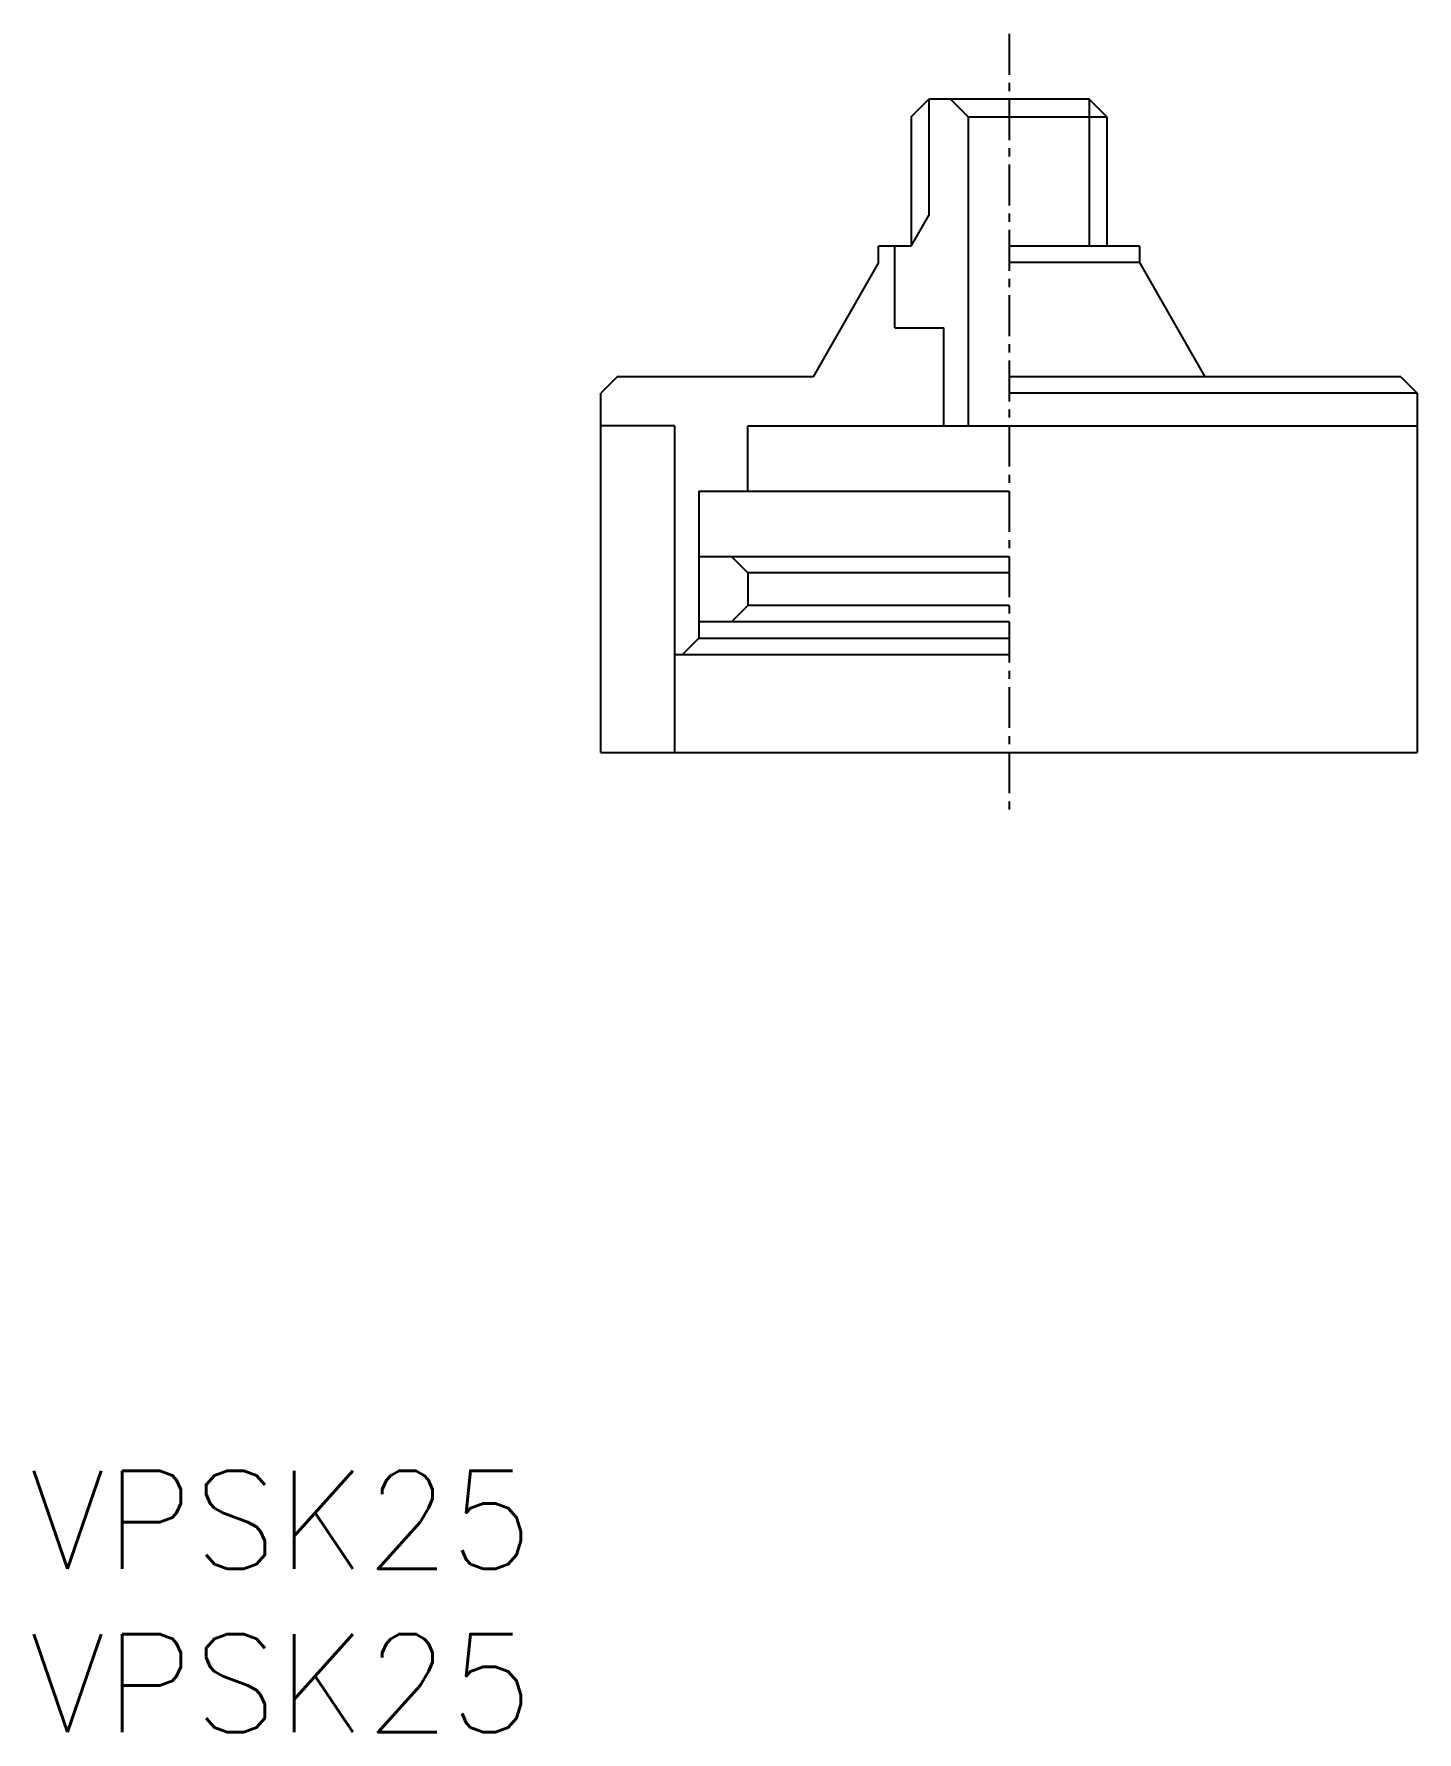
# Model space of a CAD drawing. Extents: x 0.1 to 42.5, y 0 to 52.
import ezdxf

# ---------------------------------------------------------------- set-up
doc = ezdxf.new("R2010")
doc.units = 0
doc.linetypes.add('CENTER', pattern=[2, 1.25, -0.25, 0.25, -0.25])
doc.layers.get('0').update_dxf_attribs({"linetype": 'CONTINUOUS'})
doc.layers.add('CENTER', color=1, linetype='CENTER')
doc.styles.get("Standard").update_dxf_attribs({"font": 'txt.shx'})

# ---------------------------------------------------------------- blocks, each defined once
blk = doc.blocks.new('*U11')
at = {"color": 7, "linetype": 'CONTINUOUS'}
blk.add_text('VPSK25', height=3, dxfattribs=at).set_placement((0, 0))
blk = doc.blocks.new('*U12')
at = {"color": 7, "linetype": 'CONTINUOUS'}
blk.add_text('VPSK25', height=3, dxfattribs=at).set_placement((0, 5))

msp = doc.modelspace()

# ---------------------------------------------------------------- linework, layer by layer
at = {"color": 7, "linetype": 'CONTINUOUS'}
for p, q in [((27, 49.4585), (27.5415, 50)), ((32.4585, 50), (27.5415, 50)), ((27.5415, 50), (27.5415, 46.4379)), ((28.75, 49.4585), (28.2085, 50)), ((32.4585, 50), (32.4585, 45.5)), ((33, 49.4585), (32.4585, 50)), ((27, 49.4585), (27, 45.5)), ((28.75, 49.4585), (33, 49.4585)), ((28.75, 49.4585), (28.75, 40)), ((33, 49.4585), (33, 45.5)), ((27, 45.5), (27.5415, 46.4379)), ((26, 45), (26, 45.5)), ((27, 45.5), (26, 45.5)), ((26.5, 43), (26.5, 45.5)), ((34, 45.5), (30, 45.5)), ((34, 45.5), (34, 45)), ((26, 45), (24, 41.5)), ((34, 45), (30, 45)), ((34, 45), (30, 45)), ((34, 45), (36, 41.5)), ((26.5, 43), (28, 43)), ((28, 40), (28, 43)), ((18, 41.5), (17.5, 41)), ((24, 41.5), (18, 41.5)), ((42, 41.5), (30, 41.5)), ((42, 41.5), (42.5, 41)), ((17.5, 30), (17.5, 41)), ((42.5, 41), (30, 41)), ((42.5, 41), (42.5, 30)), ((19.75, 40), (17.5, 40)), ((19.75, 40), (19.75, 30)), ((22, 38), (22, 40)), ((22, 40), (30, 40)), ((30, 40), (42.5, 40)), ((20.5, 38), (20.5, 33.5)), ((20.5, 38), (30, 38)), ((20.5, 36), (30, 36)), ((22, 35.5), (21.5, 36)), ((30, 35.5), (22, 35.5)), ((22, 35.5), (22, 34.5)), ((22, 34.5), (21.5, 34)), ((30, 34.5), (22, 34.5)), ((30, 34), (20.5, 34)), ((20.5, 33.5), (20, 33)), ((20.5, 33.5), (30, 33.5)), ((19.75, 33), (30, 33)), ((17.5, 30), (42.5, 30))]:
    msp.add_line(p, q, dxfattribs=at)
at = {"layer": 'CENTER', "color": 1, "linetype": 'CENTER'}
msp.add_line((30, 52), (30, 28), dxfattribs=at)

# ---------------------------------------------------------------- block references
at = {"color": 7, "linetype": 'CONTINUOUS'}
for name in ['*U12', '*U11']:
    msp.add_blockref(name, (0, 0), dxfattribs=at)

doc.saveas('drawing.dxf')
